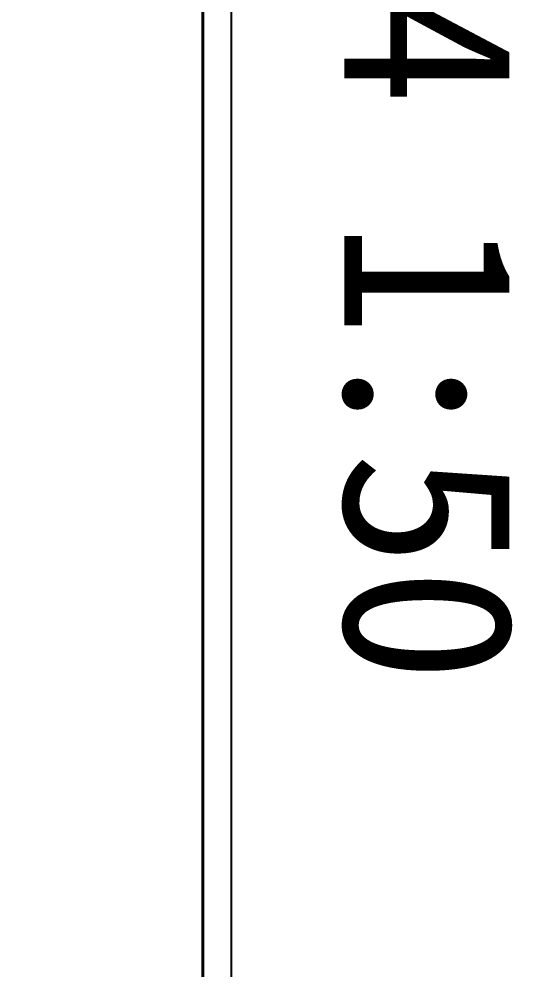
# Model space of a CAD drawing. Extents: x 393367 to 3005760, y 4998 to 826018.
# Drawn here: x 2863733 to 2868225, y 450893 to 459290 of the extents above; entities that cross this region are included whole.
import ezdxf

# ---------------------------------------------------------------- set-up
doc = ezdxf.new("R2010")
doc.units = 0
doc.header["$LTSCALE"] = 1000
doc.layers.get('0').update_dxf_attribs({"linetype": 'CONTINUOUS'})
doc.layers.add('yichutu', color=7, linetype='CONTINUOUS', true_color=0xffffff, plot=False)
doc.layers.add('图框', color=7, linetype='CONTINUOUS')

# ---------------------------------------------------------------- blocks, each defined once
blk = doc.blocks.new('GFDDDDRG')
at = {"layer": '图框'}
blk.add_lwpolyline([(923310, -107437), (923310, -159999), (893610, -159999), (893610, -107437)], close=True, dxfattribs=at)
blk.add_lwpolyline([(923310, -107437), (923310, -159999), (893610, -159999), (893610, -107437)], close=True, dxfattribs=at)
at = {"layer": '图框', "const_width": 50}
blk.add_lwpolyline([(894110, -159499), (922810, -159499), (922810, -108687), (894110, -108687)], close=True, dxfattribs=at)
blk = doc.blocks.new('yct-525-297-26250-14850-50-3002')
at = {"layer": 'yichutu', "color": 7, "true_color": 0xffffff}
blk.add_lwpolyline([(0, 0), (0, 14850), (26250, 14850), (26250, 0)], close=True, dxfattribs=at)
blk.add_text('A3+1/4 1:50', height=1500, dxfattribs=at).set_placement((0, 15850))

msp = doc.modelspace()

# ---------------------------------------------------------------- block references
at = {"xscale": 0.5, "yscale": 0.5, "zscale": 0.5}
msp.add_blockref('GFDDDDRG', (2403949.86148, 518369.20917), dxfattribs=at)
at = {"layer": 'yichutu', "rotation": 270}
msp.add_blockref('yct-525-297-26250-14850-50-3002', (2850754.75106, 464650.72831), dxfattribs=at)

doc.saveas('drawing.dxf')
